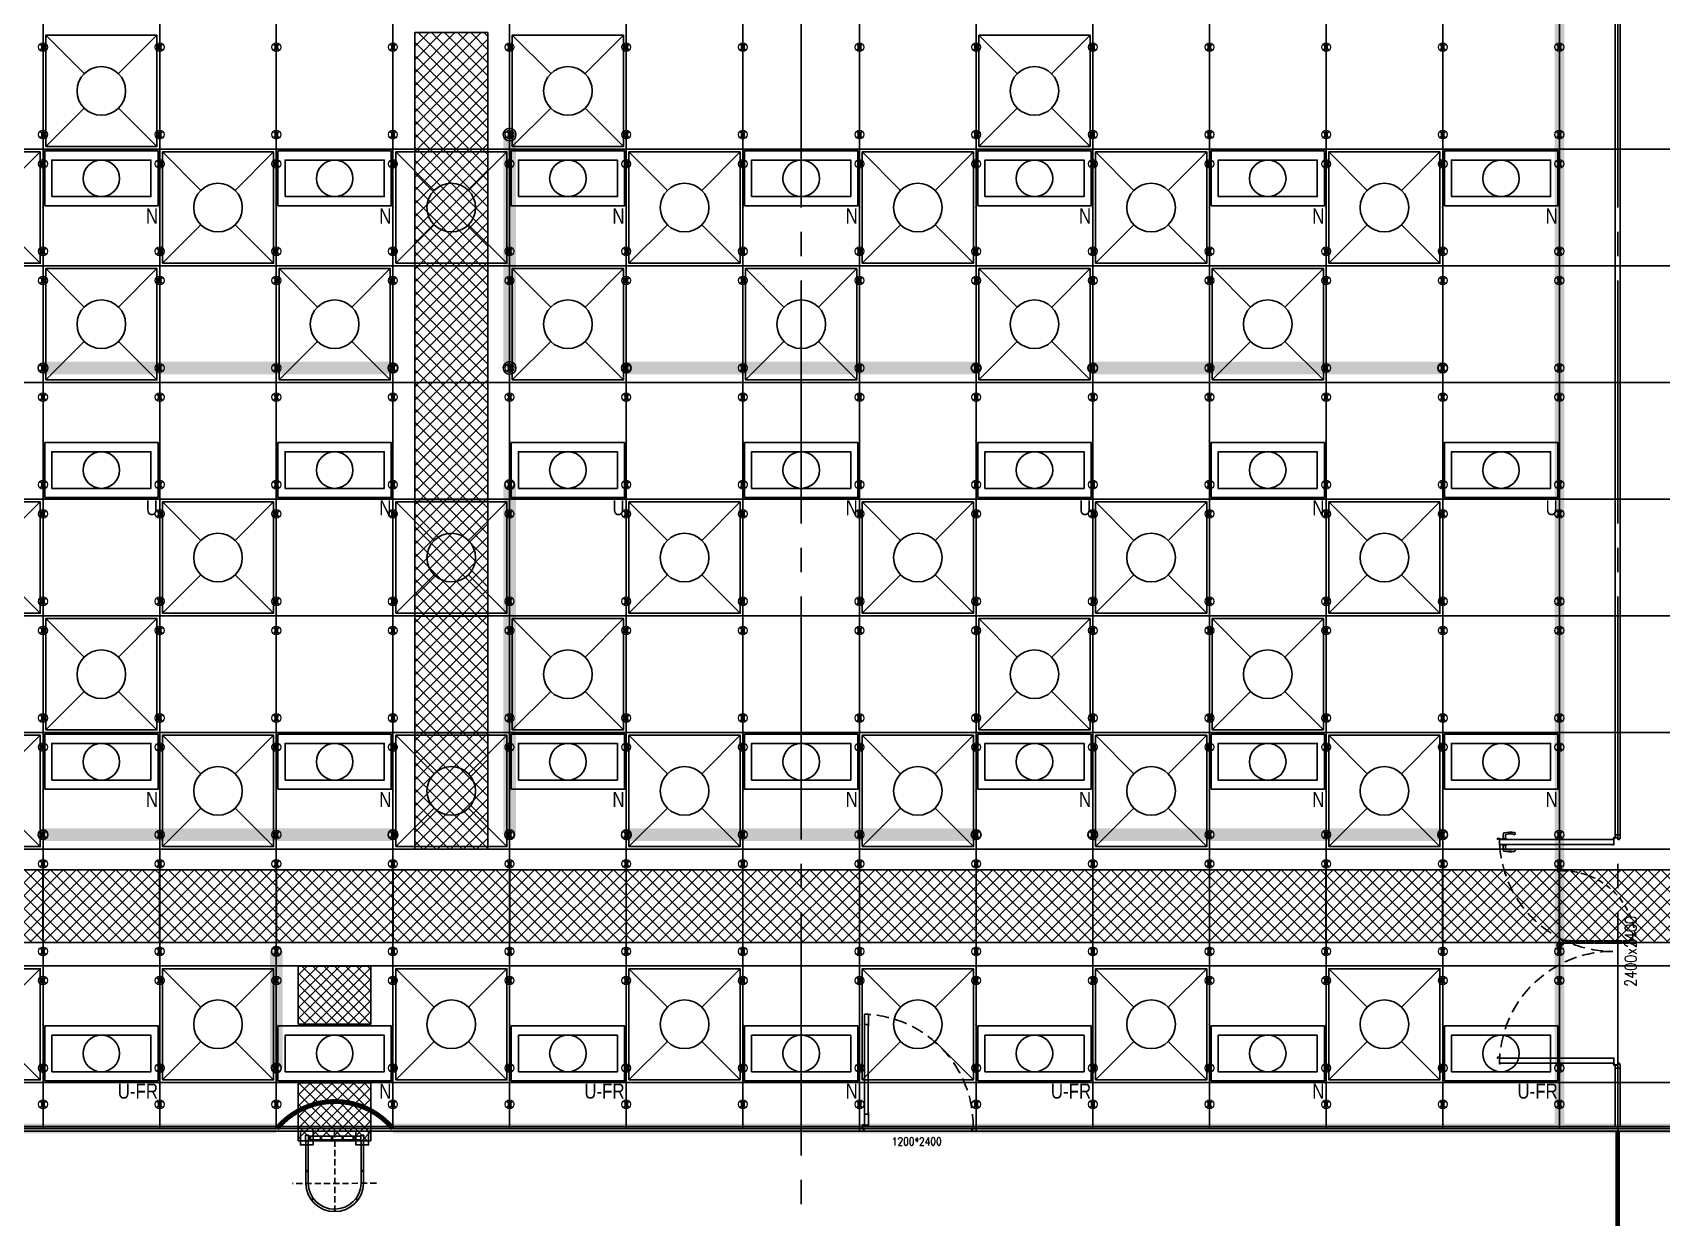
# Model space of a CAD drawing. Extents: x -17313 to 41501, y -1010 to 11880.
# Drawn here: x 2689 to 4365, y 221 to 1440 of the extents above; entities that cross this region are included whole.
import ezdxf
from ezdxf.enums import TextEntityAlignment as Align

# ---------------------------------------------------------------- set-up
doc = ezdxf.new("R2010")
doc.units = 0
doc.header["$LTSCALE"] = 100
for name, pattern in [('188K-SM-03-F10-ARCH-PA-Y2257103$0$18P6-SM-03-C40-ARCH-PA-Y2211058$0$DASHED', [19.05, 12.7, -6.35]), ('188K-SM-03-F10-ARCH-PA-Y2257103$0$AP5A-SM-03-F20-ARCH-PA-Y2230801+Y2230803$0$ALL-PA-TXT-Y2221201$0$DASHED', [19.05, 12.7, -6.35]), ('188K-SM-03-F10-ARCH-PA-Y2257103$0$DASHED', [19.05, 12.7, -6.35]), ('188K-SM-07-F15-ARCH-CATW-Y2257103$0$DASHED', [19.05, 12.7, -6.35]), ('X-S-FAB-L10$0$COL-CEN-LIN', [3.25, 2.5, -0.25, 0.25, -0.25])]:
    doc.linetypes.add(name, pattern=pattern)
for name, color, linetype in [('0-xref', 8, 'Continuous'), ('188K-SM-03-F10-ARCH-CEIL-Y2257103$0$K-CEIL-4.2', 8, 'Continuous'), ('188K-SM-03-F10-ARCH-CEIL-Y2257103$0$K-CEIL-4.2-AREA', 8, 'Continuous'), ('188K-SM-03-F10-ARCH-PA-Y2257103$0$K-Divider-7.5', 53, 'Continuous'), ('188K-SM-03-F10-ARCH-PA-Y2257103$0$K-Door', 53, 'Continuous'), ('188K-SM-03-F10-ARCH-PA-Y2257103$0$K-P-LAD-420', 53, 'Continuous'), ('188K-SM-03-F10-ARCH-PA-Y2257103$0$K-P1S-4.2-單抗', 53, 'Continuous'), ('188K-SM-03-F10-ARCH-PA-Y2257103$0$K-P2D-4.2-雙抗', 53, 'Continuous'), ('188K-SM-06-F10-ELEC-LIGHT-Y2257103$0$E-LIGHT(W)-N', 253, 'Continuous'), ('188K-SM-06-F10-ELEC-LIGHT-Y2257103$0$E-LIGHT(W)-U FR', 253, 'Continuous'), ('188K-SM-06-F10-ELEC-LIGHT-Y2257103$0$E-LIGHT(W)-U XLPE', 253, 'Continuous'), ('188K-SM-06-F10-HVAC-FFU-Y2257103$0$AC-FFU-ULPA', 254, 'Continuous'), ('188K-SM-07-F15-ARCH-CATW-Y2257103$0$K-Divider 上-2.7', 80, 'Continuous'), ('188K-SM-07-F15-ARCH-CATW-Y2257103$0$K-DOOR-天板上方', 150, '188K-SM-07-F15-ARCH-CATW-Y2257103$0$DASHED'), ('188K-SM-07-F15-ARCH-CATW-Y2257103$0$K-安全母索', 6, 'Continuous'), ('188K-SM-07-F15-ARCH-CATW-Y2257103$0$K-扶手', 160, 'Continuous'), ('188K-SM-07-F15-ARCH-CATW-Y2257103$0$K-貓道板-主走道', 171, 'Continuous'), ('188K-SM-07-F15-ARCH-CATW-Y2257103$0$K-貓道板-主走道VS燈具', 171, 'Continuous'), ('188K-SM-07-F15-ARCH-CATW-Y2257103$0$K-鍊條', 3, 'Continuous'), ('X-S-FAB-L10$0$0-DIM-TXT', 8, 'Continuous'), ('X-S-FAB-L10$0$BLOCK', 8, 'Continuous'), ('X-S-FAB-L10$0$CCL', 8, 'X-S-FAB-L10$0$COL-CEN-LIN')]:
    doc.layers.add(name, color=color, linetype=linetype)
doc.layers.add('188K-SM-03-F10-ARCH-CEIL-Y2257103$0$K-吊點-標準', color=8, linetype='Continuous', lineweight=9)
doc.layers.add('188K-SM-06-F10-ELEC-LIGHT-Y2257103$0$Defpoints-CAS', color=253, linetype='Continuous', plot=False)
doc.styles.add('188K-SM-03-F10-ARCH-PA-Y2257103$0$14P7-XFDP10$0$AA-TXT', font='simplex.shx', dxfattribs={"width": 0.8, "bigfont": 'chineset.shx'})
doc.styles.add('188K-SM-03-F10-ARCH-PA-Y2257103$0$AP5A-SM-03-F20-ARCH-PA-Y2230801+Y2230803$0$ALL-PA-TXT-Y2221201$0$Standard', font='txt.shx', dxfattribs={"bigfont": 'chineset.shx'})
doc.styles.add('188K-SM-06-F10-ELEC-LIGHT-Y2257103$0$Standard', font='arial.ttf')
doc.styles.add('X-S-FAB-L10$0$CHINA', font='simplex.shx', dxfattribs={"width": 0.75, "bigfont": 'chineset.shx'})
doc.styles.add('X-S-FAB-L10$0$Standard', font='', dxfattribs={"width": 0.8})
doc.styles.add('X-S-FAB-L10$0$TG_NOTE_TEXT', font='simplex.shx', dxfattribs={"width": 0.75, "bigfont": 'chineset.shx'})
doc.styles.get('X-S-FAB-L10$0$Standard').set_extended_font_data('Microsoft JhengHei')
doc.linetypes.add('188K-SM-07-F15-ARCH-CATW-Y2257103$0$FENCELINE1', pattern='A,6.35,-2.54,[133,ltypeshp.shx,S=2.54,R=0,X=-2.54,Y=0],-2.54,25.4', length=36.83)

# ---------------------------------------------------------------- blocks, each defined once
blk = doc.blocks.new('X-S-FAB-L10$0$FAB2-L05')
at = {"layer": 'X-S-FAB-L10$0$CCL'}
for p, q in [((-22680, 11005), (-22680, 0)), ((-21840, 11005), (-21840, 0))]:
    blk.add_line(p, q, dxfattribs=at)
blk = doc.blocks.new('X-S-FAB-L10')
at = {"layer": 'X-S-FAB-L10$0$BLOCK'}
blk.add_blockref('X-S-FAB-L10$0$FAB2-L05', (26160, -720), dxfattribs=at)
at = {"style": 'X-S-FAB-L10$0$TG_NOTE_TEXT', "width": 0.5, "flags": 1}
for p in [(7463.3, 9020), (18268.3, 8649), (11197.8, 4800.2), (16485.8, 4800.2), (25420.3, 2635), (13360, 320, 0), (7463.3, -33.3)]:
    blk.add_attdef('WH', text='', height=20, dxfattribs=at).set_placement(p, align=Align.BOTTOM_LEFT)
at = {"width": 0.5}
for style, p in [('X-S-FAB-L10$0$TG_NOTE_TEXT', (7585, 9020)), ('X-S-FAB-L10$0$TG_NOTE_TEXT', (18390, 8649)), ('X-S-FAB-L10$0$TG_NOTE_TEXT', (11117.5, 4813.5)), ('X-S-FAB-L10$0$TG_NOTE_TEXT', (16607.5, 4813.5)), ('X-S-FAB-L10$0$TG_NOTE_TEXT', (25350, 2635)), ('X-S-FAB-L10$0$Standard', (13129.4, 325, 0)), ('X-S-FAB-L10$0$TG_NOTE_TEXT', (7585, -20))]:
    blk.add_attdef('DESC', text='', height=10, dxfattribs=dict(at, style=style)).set_placement(p, align=Align.BOTTOM_LEFT)
for tag, style, p in [('TYPE', 'X-S-FAB-L10$0$TG_NOTE_TEXT', (7619.3, 9020)), ('NO', 'X-S-FAB-L10$0$TG_NOTE_TEXT', (7650.1, 9020)), ('TYPE', 'X-S-FAB-L10$0$TG_NOTE_TEXT', (18424.2, 8649)), ('NO', 'X-S-FAB-L10$0$TG_NOTE_TEXT', (18455, 8649)), ('NO', 'X-S-FAB-L10$0$TG_NOTE_TEXT', (11088.6, 4813.5)), ('TYPE', 'X-S-FAB-L10$0$TG_NOTE_TEXT', (11151.8, 4813.5)), ('TYPE', 'X-S-FAB-L10$0$TG_NOTE_TEXT', (16641.8, 4813.5)), ('NO', 'X-S-FAB-L10$0$TG_NOTE_TEXT', (16672.6, 4813.5)), ('NO', 'X-S-FAB-L10$0$TG_NOTE_TEXT', (25313, 2635)), ('TYPE', 'X-S-FAB-L10$0$TG_NOTE_TEXT', (25350, 2635)), ('NO', 'X-S-FAB-L10$0$Standard', (13100, 320, 0)), ('TYPE', 'X-S-FAB-L10$0$Standard', (13129.4, 320, 0)), ('TYPE', 'X-S-FAB-L10$0$TG_NOTE_TEXT', (7619.3, -20)), ('NO', 'X-S-FAB-L10$0$TG_NOTE_TEXT', (7650.1, -20))]:
    blk.add_attdef(tag, text='', height=10, dxfattribs=dict(at, style=style)).set_placement(p, align=Align.BOTTOM_RIGHT)
at = {"style": 'X-S-FAB-L10$0$TG_NOTE_TEXT', "width": 0.5, "flags": 1}
for rotation, p in [(180, (43, 7480)), (180, (943, 7480)), (90, (24310, 3717.8)), (270, (17080, 1711.7))]:
    blk.add_attdef('WH', text='', height=20, rotation=rotation, dxfattribs=at).set_placement(p, align=Align.BOTTOM_LEFT)
at = {"width": 0.5}
for rotation, style, p in [(180, 'X-S-FAB-L10$0$Standard', (317.6, 7480)), (180, 'X-S-FAB-L10$0$Standard', (1217.6, 7480)), (90, 'X-S-FAB-L10$0$TG_NOTE_TEXT', (24310, 3647.5)), (270, 'X-S-FAB-L10$0$TG_NOTE_TEXT', (17080, 1605))]:
    blk.add_attdef('DESC', text='', height=10, rotation=rotation, dxfattribs=dict(at, style=style)).set_placement(p, align=Align.BOTTOM_LEFT)
for tag, rotation, style, p in [('TYPE', 180, 'X-S-FAB-L10$0$Standard', (317.6, 7480)), ('NO', 180, 'X-S-FAB-L10$0$Standard', (347, 7480)), ('TYPE', 180, 'X-S-FAB-L10$0$Standard', (1217.6, 7480)), ('NO', 180, 'X-S-FAB-L10$0$Standard', (1247, 7480)), ('TYPE', 90, 'X-S-FAB-L10$0$TG_NOTE_TEXT', (24310, 3647.5)), ('NO', 90, 'X-S-FAB-L10$0$TG_NOTE_TEXT', (24310, 3610.5)), ('TYPE', 270, 'X-S-FAB-L10$0$TG_NOTE_TEXT', (17080, 1605)), ('NO', 270, 'X-S-FAB-L10$0$TG_NOTE_TEXT', (17080, 1573))]:
    blk.add_attdef(tag, text='', height=10, rotation=rotation, dxfattribs=dict(at, style=style)).set_placement(p, align=Align.BOTTOM_RIGHT)
at = {"layer": 'X-S-FAB-L10$0$0-DIM-TXT', "style": 'X-S-FAB-L10$0$CHINA', "width": 0.75}
for p in [(667.4, 7855.1, -2689.4), (22627.4, 6728.8), (25644.7, 6728.8), (24778.8, 5569.1), (1118.3, 4980), (417.8, 4594.6), (23874.8, 4355), (22927.4, 4330.1), (23749.9, 3901.4), (417.8, 3765.2), (1118.3, 3730), (417.8, 3115.8), (536.9, 2227.8), (16909, 1782.7), (888.4, 880.5), (16977.4, 750), (18878.8, 750), (25641.2, 553.2), (21364, 526.9)]:
    blk.add_attdef('HIG', text='', height=80, dxfattribs=at).set_placement(p, align=Align.MIDDLE_LEFT)
blk = doc.blocks.new('188K-SM-03-F10-ARCH-CEIL-Y2257103$0$A$C2CA95053')
h = blk.add_hatch(color=256)
edge = h.paths.add_edge_path()
edge.add_arc((0, 0), 0.5, 0, 360)
for p, q in [((3.2, 3.2), (-3.2, -3.2)), ((3.2, -3.2), (-3.2, 3.2))]:
    blk.add_line(p, q)
blk.add_lwpolyline([(-1.6, 2.5), (-1.6, -2.5), (1.6, -2.5), (1.6, 2.5)], close=True)
for radius in [4.5, 0.5]:
    blk.add_circle((0, 0), radius)
blk = doc.blocks.new('188K-SM-03-F10-ARCH-CEIL-Y2257103$0$天花板吊點-附調整片 - 3_8_螺桿吊架 100 mm 高調整片-V1-1FL')
blk.add_blockref('188K-SM-03-F10-ARCH-CEIL-Y2257103$0$A$C2CA95053', (0, 0))
blk = doc.blocks.new('188K-SM-03-F10-ARCH-CEIL-Y2257103')
at = {"layer": '188K-SM-03-F10-ARCH-CEIL-Y2257103$0$K-CEIL-4.2'}
for p, q in [((2700, 312.7), (2700, 8632.2)), ((2820, 312.7), (2820, 8632.2)), ((2940, 312.7), (2940, 8632.2)), ((3060, 312.7), (3060, 8632.2)), ((3180, 312.7), (3180, 8632.2)), ((3300, 312.7), (3300, 8632.2)), ((3420, 312.7), (3420, 8632.2)), ((3540, 312.7), (3540, 8632.2)), ((3660, 312.7), (3660, 8632.2)), ((3780, 312.7), (3780, 8632.2)), ((3900, 312.7), (3900, 8632.2)), ((4020, 312.7), (4020, 8632.2)), ((4140, 312.7), (4140, 8632.2)), ((4260, 312.7), (4260, 8632.2)), ((16747.2, 1320), (1847.7, 1320)), ((16747.2, 1200), (1847.7, 1200)), ((16747.2, 1080), (1847.7, 1080)), ((16747.2, 960), (1847.7, 960)), ((16747.2, 840), (1847.7, 840)), ((16747.2, 720), (1847.7, 720)), ((16747.2, 600), (1847.7, 600)), ((16747.2, 480), (1847.7, 480)), ((16747.2, 360), (1847.7, 360))]:
    blk.add_line(p, q, dxfattribs=at)
at = {"layer": '188K-SM-03-F10-ARCH-CEIL-Y2257103$0$K-CEIL-4.2-AREA', "elevation": 0}
blk.add_lwpolyline([(24297.2, 2067.7), (16747.2, 2067.7), (16747.2, 312.7), (14882.2, 312.7), (14882.2, 42.7), (14157.7, 42.7), (14157.7, 312.7), (1847.7, 312.7), (1847.7, 8305.8), (1767.7, 8305.8), (1767.7, 8632.2), (17592.2, 8632.2), (17592.2, 8626.2), (18934.7, 8626.2), (18934.7, 8592.2), (19317.2, 8592.2), (19317.2, 7537.7), (19282.2, 7537.7), (19282.2, 7462.2), (19317.2, 7462.2), (19317.2, 7317.2), (21180, 7317.2)], dxfattribs=at)
at = {"layer": '188K-SM-03-F10-ARCH-CEIL-Y2257103$0$K-吊點-標準', "color": 170, "lineweight": 18, "rotation": 179.9999999999997}
for p in [(2700, 1425), (2820, 1425), (2940, 1425), (3060, 1425), (3180, 1425), (3300, 1425), (3420, 1425), (3540, 1425), (3660, 1425), (3780, 1425), (3900, 1425), (4020, 1425), (4140, 1425), (4260, 1425), (2700, 1335), (2820, 1335), (2940, 1335), (3060, 1335), (3180, 1335), (3300, 1335), (3420, 1335), (3540, 1335), (3660, 1335), (3780, 1335), (3900, 1335), (4020, 1335), (4140, 1335), (4260, 1335), (2700, 1305), (2820, 1305), (2940, 1305), (3060, 1305), (3180, 1305), (3300, 1305), (3420, 1305), (3540, 1305), (3660, 1305), (3780, 1305), (3900, 1305), (4020, 1305), (4140, 1305), (4260, 1305), (2700, 1215), (2820, 1215), (2940, 1215), (3060, 1215), (3180, 1215), (3300, 1215), (3420, 1215), (3540, 1215), (3660, 1215), (3780, 1215), (3900, 1215), (4020, 1215), (4140, 1215), (4260, 1215), (2700, 1185), (2820, 1185), (2940, 1185), (3060, 1185), (3180, 1185), (3300, 1185), (3420, 1185), (3540, 1185), (3660, 1185), (3780, 1185), (3900, 1185), (4020, 1185), (4140, 1185), (4260, 1185), (2700, 1095), (2820, 1095), (2940, 1095), (3060, 1095), (3180, 1095), (3300, 1095), (3420, 1095), (3540, 1095), (3660, 1095), (3780, 1095), (3900, 1095), (4020, 1095), (4140, 1095), (4260, 1095), (2700, 1065), (2820, 1065), (2940, 1065), (3060, 1065), (3180, 1065), (3300, 1065), (3420, 1065), (3540, 1065), (3660, 1065), (3780, 1065), (3900, 1065), (4020, 1065), (4140, 1065), (4260, 1065), (2700, 975), (2820, 975), (2940, 975), (3060, 975), (3180, 975), (3300, 975), (3420, 975), (3540, 975), (3660, 975), (3780, 975), (3900, 975), (4020, 975), (4140, 975), (4260, 975), (2700, 945), (2820, 945), (2940, 945), (3060, 945), (3180, 945), (3300, 945), (3420, 945), (3540, 945), (3660, 945), (3780, 945), (3900, 945), (4020, 945), (4140, 945), (4260, 945), (2700, 855), (2820, 855), (2940, 855), (3060, 855), (3180, 855), (3300, 855), (3420, 855), (3540, 855), (3660, 855), (3780, 855), (3900, 855), (4020, 855), (4140, 855), (4260, 855), (2700, 825), (2820, 825), (2940, 825), (3060, 825), (3180, 825), (3300, 825), (3420, 825), (3540, 825), (3660, 825), (3780, 825), (3900, 825), (4020, 825), (4140, 825), (4260, 825), (2700, 735), (2820, 735), (2940, 735), (3060, 735), (3180, 735), (3300, 735), (3420, 735), (3540, 735), (3660, 735), (3780, 735), (3900, 735), (4020, 735), (4140, 735), (4260, 735), (2700, 705), (2820, 705), (2940, 705), (3060, 705), (3180, 705), (3300, 705), (3420, 705), (3540, 705), (3660, 705), (3780, 705), (3900, 705), (4020, 705), (4140, 705), (4260, 705), (2700, 615), (2820, 615), (2940, 615), (3060, 615), (3180, 615), (3300, 615), (3420, 615), (3540, 615), (3660, 615), (3780, 615), (3900, 615), (4020, 615), (4140, 615), (4260, 615), (2700, 585), (2820, 585), (2940, 585), (3060, 585), (3180, 585), (3300, 585), (3420, 585), (3540, 585), (3660, 585), (3780, 585), (3900, 585), (4020, 585), (4140, 585), (4260, 585), (2700, 495), (2820, 495), (2940, 495), (3060, 495), (3180, 495), (3300, 495), (3420, 495), (3540, 495), (3660, 495), (3780, 495), (3900, 495), (4020, 495), (4140, 495), (4260, 495), (2700, 465), (2820, 465), (2940, 465), (3060, 465), (3180, 465), (3300, 465), (3420, 465), (3540, 465), (3660, 465), (3780, 465), (3900, 465), (4020, 465), (4140, 465), (4260, 465), (2700, 375), (2820, 375), (2940, 375), (3060, 375), (3180, 375), (3300, 375), (3420, 375), (3540, 375), (3660, 375), (3780, 375), (3900, 375), (4020, 375), (4140, 375), (4260, 375), (2700, 337.7, 0), (2820, 337.7, 0), (2940, 337.7, 0), (3060, 337.7, 0), (3180, 337.7, 0), (3300, 337.7, 0), (3420, 337.7, 0), (3540, 337.7, 0), (3660, 337.7, 0), (3780, 337.7, 0), (3900, 337.7, 0), (4020, 337.7, 0), (4140, 337.7, 0), (4260, 337.7, 0)]:
    blk.add_blockref('188K-SM-03-F10-ARCH-CEIL-Y2257103$0$天花板吊點-附調整片 - 3_8_螺桿吊架 100 mm 高調整片-V1-1FL', p, dxfattribs=at)
blk = doc.blocks.new('188K-SM-06-F10-HVAC-FFU-Y2257103$0$H-FU-U-12x12')
for p, q in [((423, 777), (28, 1172)), ((777, 777), (1172, 1172)), ((28, 28), (423, 423)), ((1172, 28), (777, 423))]:
    blk.add_line(p, q)
blk.add_lwpolyline([(1172, 28), (1172, 1172), (28, 1172), (28, 28)], close=True)
blk.add_circle((600, 600), 250)
blk = doc.blocks.new('188K-SM-06-F10-HVAC-FFU-Y2257103')
at = {"layer": '188K-SM-06-F10-HVAC-FFU-Y2257103$0$AC-FFU-ULPA', "xscale": -0.09999999999999432, "yscale": 0.09999999999999432, "zscale": 0.09999999999999432}
for p in [(2820, 1320), (3300, 1320), (3780, 1320), (2700, 1200), (2940, 1200), (3180, 1200), (3420, 1200), (3660, 1200), (3900, 1200), (4140, 1200), (2820, 1080), (3060, 1080), (3300, 1080), (3540, 1080), (3780, 1080), (4020, 1080), (2700, 840), (2940, 840), (3180, 840), (3420, 840), (3660, 840), (3900, 840), (4140, 840), (2820, 720), (3300, 720), (3780, 720), (4020, 720), (2700, 600), (2940, 600), (3180, 600), (3420, 600), (3660, 600), (3900, 600), (4140, 600), (2700, 360), (2940, 360), (3180, 360), (3420, 360), (3660, 360), (3900, 360), (4140, 360)]:
    blk.add_blockref('188K-SM-06-F10-HVAC-FFU-Y2257103$0$H-FU-U-12x12', p, dxfattribs=at)
blk = doc.blocks.new('*U267')
for points in [[(-58.3, -28.3), (-58.3, 28.3), (58.3, 28.3), (58.3, -28.3)], [(-51, -18.8), (-51, 18.8), (51, 18.8), (51, -18.8)]]:
    blk.add_lwpolyline(points, close=True)
blk.add_circle((0, 0), 18.8)
at = {"layer": '188K-SM-06-F10-ELEC-LIGHT-Y2257103$0$Defpoints-CAS'}
for p in [(-60, 30), (60, 30), (-60, -30), (60, -30)]:
    blk.add_point(p, dxfattribs=at)
at = {"style": '188K-SM-06-F10-ELEC-LIGHT-Y2257103$0$Standard', "width": 0.8}
blk.add_text('N', height=15.5, dxfattribs=at).set_placement((58.3, -38.7), align=Align.MIDDLE_RIGHT)
blk = doc.blocks.new('*U266')
for points in [[(-58.3, -28.3), (-58.3, 28.3), (58.3, 28.3), (58.3, -28.3)], [(-51, -18.8), (-51, 18.8), (51, 18.8), (51, -18.8)]]:
    blk.add_lwpolyline(points, close=True)
blk.add_circle((0, 0), 18.8)
at = {"layer": '188K-SM-06-F10-ELEC-LIGHT-Y2257103$0$Defpoints-CAS'}
for p in [(-60, 30), (60, 30), (-60, -30), (60, -30)]:
    blk.add_point(p, dxfattribs=at)
at = {"style": '188K-SM-06-F10-ELEC-LIGHT-Y2257103$0$Standard', "width": 0.8}
blk.add_text('U', height=15.5, dxfattribs=at).set_placement((58.3, -38.7), align=Align.MIDDLE_RIGHT)
blk = doc.blocks.new('*U258')
for points in [[(-58.3, -28.3), (-58.3, 28.3), (58.3, 28.3), (58.3, -28.3)], [(-51, -18.8), (-51, 18.8), (51, 18.8), (51, -18.8)]]:
    blk.add_lwpolyline(points, close=True)
blk.add_circle((0, 0), 18.8)
at = {"layer": '188K-SM-06-F10-ELEC-LIGHT-Y2257103$0$Defpoints-CAS'}
for p in [(-60, 30), (60, 30), (-60, -30), (60, -30)]:
    blk.add_point(p, dxfattribs=at)
at = {"style": '188K-SM-06-F10-ELEC-LIGHT-Y2257103$0$Standard', "width": 0.8}
blk.add_text('U-FR', height=15.53, dxfattribs=at).set_placement((58.3, -38.7), align=Align.MIDDLE_RIGHT)
blk = doc.blocks.new('188K-SM-06-F10-ELEC-LIGHT-Y2257103')
at = {"layer": '188K-SM-06-F10-ELEC-LIGHT-Y2257103$0$E-LIGHT(W)-N'}
for p in [(2760, 1290), (3000, 1290), (3240, 1290), (3480, 1290), (3720, 1290), (3960, 1290), (4200, 1290), (3000, 990), (3480, 990), (3960, 990), (2760, 690), (3000, 690), (3240, 690), (3480, 690), (3720, 690), (3960, 690), (4200, 690), (3000, 390), (3480, 390), (3960, 390)]:
    blk.add_blockref('*U267', p, dxfattribs=at)
at = {"layer": '188K-SM-06-F10-ELEC-LIGHT-Y2257103$0$E-LIGHT(W)-U FR'}
for p in [(2760, 390), (3240, 390), (3720, 390), (4200, 390)]:
    blk.add_blockref('*U258', p, dxfattribs=at)
at = {"layer": '188K-SM-06-F10-ELEC-LIGHT-Y2257103$0$E-LIGHT(W)-U XLPE'}
for p in [(2760, 990), (3240, 990), (3720, 990), (4200, 990)]:
    blk.add_blockref('*U266', p, dxfattribs=at)
blk = doc.blocks.new('188K-SM-03-F10-ARCH-PA-Y2257103$0$雙開門-2400×2400')
for p, q in [((225.2, 117.7), (223.8, 117.6)), ((229.2, 117.7), (225.2, 117.7)), ((229.2, 119), (229.2, 114.1)), ((230, 119), (229.2, 119)), ((230, 114.1), (230, 119)), ((225.2, 115.5), (229.2, 115.5)), ((229.2, 114.1), (230, 114.1)), ((0, 2.5), (0, -2.5)), ((0, -1.9), (0, 1.9)), ((0.6, 2.5), (3, 2.5)), ((3, 2.5), (3, 0.2)), ((3, 0.2), (3, 0.2)), ((239.4, 2.5), (237, 2.5)), ((237, 2.5), (237, -0.2)), ((237, -0.2), (237, 0)), ((240, 2.5), (240, -2.5)), ((240, -1.9), (240, 1.9)), ((3, -2.5), (0.6, -2.5)), ((4.7, -1.9), (3, -2.5)), ((3.7, -0.6), (3.9, -0.6)), ((3.9, -0.6), (4, -0.6)), ((4.1, -0.7), (4, -0.7)), ((4, -0.7), (4, -1.5)), ((4, -1.5), (4.6, -1.5)), ((4.5, -0.2), (4.1, -0.2)), ((4.1, -0.7), (4.1, -0.7)), ((4.6, -0.7), (4.5, -0.7)), ((4.5, -0.7), (4.5, -0.7)), ((4.6, -0.6), (4.7, -0.6)), ((4.6, -1.5), (4.6, -0.7)), ((4.7, -0.6), (4.8, -0.6)), ((5, -0.8), (5, -1.5)), ((235, -0.8), (235, -1.5)), ((235.3, -0.6), (235.2, -0.6)), ((235.4, -0.6), (235.3, -0.6)), ((235.3, -1.9), (237, -2.5)), ((235.4, -1.5), (235.4, -0.7)), ((235.4, -0.7), (235.5, -0.7)), ((236, -1.5), (235.4, -1.5)), ((235.5, -0.2), (235.9, -0.2)), ((235.5, -0.7), (235.5, -0.7)), ((235.9, -0.7), (235.9, -0.7)), ((235.9, -0.7), (236, -0.7)), ((236.1, -0.6), (236, -0.6)), ((236, -0.7), (236, -1.5)), ((236.3, -0.6), (236.1, -0.6)), ((237, -2.5), (239.4, -2.5))]:
    blk.add_line(p, q)
for points in [[(10.9, 121.6), (10.9, 123.4), (10.9, 121.6), (4.3, 121.6), (4.3, 121.5), (4.7, 121.5), (4.7, 120.4, 0.414214), (4.8, 120.3), (5, 120.3), (5, 120.4), (4.9, 120.4), (4.9, 121.4), (5, 121.4), (5, 4.1), (4.9, 4.1), (4.9, 5.1), (5, 5.1), (5, 5.2), (4.8, 5.2, 0.414214), (4.7, 5.1), (4.7, 4, 0.414214), (4.8, 3.8), (10.2, 3.8, 0.414214), (10.3, 4), (10.3, 5.1, 0.414214), (10.2, 5.2), (10, 5.2), (10, 5.1), (10.1, 5.1), (10.1, 4.1), (10, 4.1), (10, 121.4), (10.1, 121.4), (10.1, 120.4), (10, 120.4), (10, 120.3), (10.2, 120.3, 0.414214), (10.3, 120.4), (10.3, 121.4), (11.1, 121.4, 0.414214), (11.1, 121.4), (11.1, 123.6, 0.414214), (11.1, 123.7), (10.3, 123.7), (10.3, 123.4), (10.9, 123.4)], [(235.9, 121.6), (235.9, 123.4), (235.9, 121.6), (229.3, 121.6), (229.3, 121.5), (229.7, 121.5), (229.7, 120.4, 0.414214), (229.8, 120.3), (230, 120.3), (230, 120.4), (229.9, 120.4), (229.9, 121.4), (230, 121.4), (230, 4.1), (229.9, 4.1), (229.9, 5.1), (230, 5.1), (230, 5.2), (229.8, 5.2, 0.414214), (229.7, 5.1), (229.7, 4, 0.414214), (229.8, 3.8), (235.2, 3.8, 0.414214), (235.3, 4), (235.3, 5.1, 0.414214), (235.2, 5.2), (235, 5.2), (235, 5.1), (235.1, 5.1), (235.1, 4.1), (235, 4.1), (235, 121.4), (235.1, 121.4), (235.1, 120.4), (235, 120.4), (235, 120.3), (235.2, 120.3, 0.414214), (235.3, 120.4), (235.3, 121.4), (236.1, 121.4, 0.414214), (236.1, 121.4), (236.1, 123.6, 0.414214), (236.1, 123.7), (235.3, 123.7), (235.3, 123.4), (235.9, 123.4)], [(235.8, 117.7), (239.8, 117.7), (241.2, 117.6, -0.327495), (242, 116.9, -0.089847), (242.2, 106.2, -1.144881), (240.3, 106.6, 0.137079), (240.3, 114.9, 0.349357), (239.8, 115.5), (235.8, 115.5)]]:
    blk.add_lwpolyline(points, format="xyb")
blk.add_lwpolyline([(235, 114.1), (235, 119), (235.8, 119), (235.8, 114.1)], close=True)
at = {"ltscale": 500}
for points in [[(3.3, 0.3), (3.3, 3.1), (3, 3.1), (3, 0.3)], [(8.5, 3.8), (4, 3.8), (4, 4.1), (8.5, 4.1)], [(231.5, 3.8), (236, 3.8), (236, 4.1), (231.5, 4.1)], [(236.7, -0.1), (236.7, 3.1), (237, 3.1), (237, -0.1)]]:
    blk.add_lwpolyline(points, close=True, dxfattribs=at)
at = {"linetype": '188K-SM-03-F10-ARCH-PA-Y2257103$0$DASHED', "ltscale": 0.01}
for centre, start, end in [((3.5, 5.1), 0, 85.9993), ((236.5, 5.1), 94.0007, 180)]:
    blk.add_arc(centre, 116.5, start, end, dxfattribs=at)
for centre, radius, start, end in [((0.6, 1.9), 0.598, 90, 180), ((3.9, 0.2), 0.855, 178.2453, 256.7344), ((236.3, 0), 0.659, 270, 360), ((239.4, 1.9), 0.598, 0, 90), ((0.6, -1.9), 0.598, 180, 270), ((4.3, -0.6), 0.427, 111.7868, 180), ((4, -0.7), 0.11, 360, 90), ((4.3, -0.6), 0.427, 0, 68.2132), ((4.6, -0.7), 0.11, 90, 180), ((4.5, -1.5), 0.5, 288.9704, 0), ((4.8, -0.8), 0.2, 0, 90), ((235.2, -0.8), 0.2, 90, 180), ((235.5, -1.5), 0.5, 180, 251.0296), ((235.7, -0.6), 0.427, 111.7868, 180), ((235.4, -0.7), 0.11, 360, 90), ((235.7, -0.6), 0.427, 0, 68.2132), ((236, -0.7), 0.11, 90, 180), ((239.4, -1.9), 0.598, 270, 360)]:
    blk.add_arc(centre, radius, start, end)
for centre, major_axis, start_param, end_param in [((223.9, 116.7), (0.624, 0.624), 0.866962, 2.13291), ((252.5, 110.9), (-21.3, 21.3), 0.585307, 0.943734), ((223.8, 106.3), (-0.707, 0.707), 0.872811, 4.284184), ((239.6, 110.8), (-10.9, 10.9), 0.51383, 1.058752), ((225.3, 114.9), (-0.417, 0.417), -0.669314, 0.675093)]:
    blk.add_ellipse(centre, major_axis=major_axis, ratio=1, start_param=start_param, end_param=end_param)
at = {"ltscale": 500, "extrusion": (0, 0, -1)}
blk.add_ellipse((3.5, 3.6), major_axis=(0.495, 0.495), ratio=1, start_param=3.926991, end_param=10.210176, dxfattribs=at)
at = {"ltscale": 500}
blk.add_ellipse((236.5, 3.6), major_axis=(-0.495, 0.495), ratio=1, start_param=3.926991, end_param=10.210176, dxfattribs=at)
at = {"color": 8, "style": '188K-SM-03-F10-ARCH-PA-Y2257103$0$14P7-XFDP10$0$AA-TXT', "width": 0.8}
blk.add_text('2400x2400', height=12, dxfattribs=at).set_placement((120, -13.5), align=Align.MIDDLE_CENTER)
blk = doc.blocks.new('188K-SM-03-F10-ARCH-PA-Y2257103$0$LAD-1')
at = {"linetype": '188K-SM-03-F10-ARCH-PA-Y2257103$0$18P6-SM-03-C40-ARCH-PA-Y2211058$0$DASHED', "ltscale": 0.005}
for points in [[(-77.4, -42.9), (-77.4, 43.5)], [(-106.5, 0), (-23.9, 0)]]:
    blk.add_lwpolyline(points, dxfattribs=at)
for points in [[(-23.8, 22.2), (-23.8, 35.2), (-37.8, 35.2), (-37.8, 22.2)], [(-27.8, 27), (-27.8, 30), (-33.8, 30), (-33.8, 27)], [(-28.9, 27), (-28.9, -27), (-32.7, -27), (-32.7, 27)], [(-23.9, -21.8), (-23.9, -34.8), (-37.9, -34.8), (-37.9, -21.8)], [(-27.8, -27), (-27.8, -30), (-33.8, -30), (-33.8, -27)]]:
    blk.add_lwpolyline(points, close=True)
for points in [[(-33.8, -29.7), (-77.4, -29.7, -0.976777), (-77.4, 29.8), (-33.8, 29.8)], [(-33.8, -27.2), (-77.4, -27.2, -0.974646), (-77.4, 27.3), (-33.8, 27.3)]]:
    blk.add_lwpolyline(points, format="xyb")
for centre in [(-93.7, 23.2), (-64.6, 28.5), (-105.2, 0), (-93.7, -22.5), (-64.6, -28.5)]:
    blk.add_circle(centre, 0.5)
blk = doc.blocks.new('188K-SM-03-F10-ARCH-PA-Y2257103$0$單開庫板門-1200x2400)圓型拉環鎖+輔助鎖)')
at = {"ltscale": 0.1}
for p, q in [((26008.6, -11403.6), (26004.5, -11403.6)), ((26004.5, -11403.6), (26004.5, -11414.1)), ((26008.6, -11414.1), (26008.6, -11403.6)), ((26004.5, -11414.1), (26004.5, -11415.3)), ((26004.5, -11414.1), (26008.6, -11414.1)), ((26004.5, -11415.4), (26004.6, -11415.5)), ((26008.6, -11414), (26004.6, -11414)), ((26004.6, -11414.3), (26004.6, -11414.2)), ((26004.6, -11415.3), (26004.6, -11414.5)), ((26004.7, -11414.1), (26006.5, -11414.1)), ((26005.1, -11414.4), (26004.7, -11414.4)), ((26004.7, -11414.5), (26005.1, -11414.5)), ((26004.7, -11414.5), (26004.7, -11506)), ((26004.7, -11506), (26004.7, -11414.5)), ((26004.7, -11414.5), (26004.7, -11414.5)), ((26004.7, -11415.4), (26004.7, -11415.3)), ((26005.2, -11414.4), (26005.2, -11414.4)), ((26006.5, -11414.1), (26006.6, -11414.1)), ((26006.6, -11414.1), (26006.6, -11414.1)), ((26006.6, -11414.1), (26008.4, -11414.1)), ((26008.4, -11414.4), (26008, -11414.4)), ((26008, -11414.4), (26008, -11414.4)), ((26008, -11414.5), (26008.4, -11414.5)), ((26008.4, -11506), (26008.4, -11414.5)), ((26008.4, -11414.5), (26008.4, -11414.5)), ((26008.4, -11414.5), (26008.4, -11506)), ((26008.4, -11415.3), (26008.4, -11415.4)), ((26008.5, -11414.2), (26008.5, -11414.3)), ((26008.5, -11414.5), (26008.5, -11415.3)), ((26008.5, -11415.5), (26008.6, -11415.4)), ((26008.6, -11415.3), (26008.6, -11414.1)), ((26008.6, -11506.4), (26004.5, -11506.4)), ((26004.5, -11506.4), (26004.5, -11518)), ((26004.7, -11506), (26004.7, -11506)), ((26008.4, -11506), (26008.4, -11506)), ((26008.6, -11518), (26008.6, -11506.4)), ((25999.5, -11519.7), (25999.5, -11523.2)), ((26002.5, -11519.1), (26000, -11519.1)), ((26000, -11523.7), (26002.4, -11523.7)), ((26002.4, -11523.7), (26004.1, -11522.6)), ((26002.9, -11518.5), (26002.6, -11518.5)), ((26002.6, -11518.5), (26002.6, -11521)), ((26002.6, -11521.9), (26002.6, -11519.3)), ((26002.6, -11521), (26002.9, -11521)), ((26003.4, -11521.9), (26002.6, -11521.9)), ((26002.9, -11521), (26002.9, -11518.5)), ((26003.3, -11522.2), (26003.3, -11522)), ((26003.3, -11522), (26003.4, -11522)), ((26004, -11522.2), (26003.3, -11522.2)), ((26008.3, -11517.5), (26003.6, -11517.5)), ((26003.6, -11517.5), (26003.6, -11517.7)), ((26003.6, -11517.7), (26008.3, -11517.7)), ((26004.1, -11521.9), (26003.9, -11521.9)), ((26003.9, -11522), (26004, -11522)), ((26004, -11522), (26004, -11522.2)), ((26004.2, -11522.4), (26004.2, -11521.9)), ((26004.5, -11518), (26008.6, -11518)), ((26008.3, -11517.7), (26008.3, -11517.5)), ((26114.8, -11521.9), (26115.1, -11521.9)), ((26114.8, -11522.4), (26114.8, -11521.9)), ((26114.9, -11522), (26114.9, -11522.2)), ((26115.1, -11522), (26114.9, -11522)), ((26114.9, -11522.2), (26115.7, -11522.2)), ((26116.6, -11523.7), (26114.9, -11522.6)), ((26115.5, -11521.9), (26116.3, -11521.9)), ((26115.7, -11522), (26115.5, -11522)), ((26115.7, -11522.2), (26115.7, -11522)), ((26116.3, -11521.9), (26116.3, -11519.3)), ((26116.5, -11519.1), (26119, -11519.1)), ((26119, -11523.7), (26116.6, -11523.7)), ((26119.5, -11519.7), (26119.5, -11523.2))]:
    blk.add_line(p, q, dxfattribs=at)
blk.add_lwpolyline([(26006.6, -11506.4), (26006.5, -11506.3), (26004.7, -11506.3, -0.414214), (26004.6, -11506.3), (26004.6, -11506.1, -0.414214), (26004.7, -11506.1), (26005.1, -11506.1, 0.414214), (26005.2, -11506.1), (26005.2, -11506, 0.414214), (26005.1, -11506), (26004.7, -11506, -0.414214), (26004.6, -11506), (26004.6, -11505.2, -0.414214), (26004.7, -11505.2), (26004.7, -11505.2, 0.414214), (26004.7, -11505.2), (26004.7, -11505, 0.72636), (26004.6, -11505), (26004.5, -11505.1, 0.158507), (26004.5, -11505.2), (26004.5, -11506.4, 0.414214), (26004.6, -11506.5), (26008.6, -11506.5, 0.414214), (26008.6, -11506.4), (26008.6, -11505.2, 0.158507), (26008.6, -11505.1), (26008.5, -11505, 0.72636), (26008.4, -11505), (26008.4, -11505.2, 0.414214), (26008.5, -11505.2, -0.414214), (26008.5, -11505.2), (26008.5, -11506, -0.414214), (26008.4, -11506), (26008, -11506, 0.414214), (26008, -11506), (26008, -11506.1, 0.414214), (26008, -11506.1), (26008.4, -11506.1, -0.414214), (26008.5, -11506.1), (26008.5, -11506.3, -0.414214), (26008.4, -11506.3), (26006.6, -11506.3)], format="xyb", close=True, dxfattribs=at)
for points in [[(25999.5, -11518.9), (25999.5, -11523.9)], [(26119.5, -11518.9), (26119.5, -11523.9)]]:
    blk.add_lwpolyline(points)
at = {"linetype": '188K-SM-03-F10-ARCH-PA-Y2257103$0$AP5A-SM-03-F20-ARCH-PA-Y2230801+Y2230803$0$ALL-PA-TXT-Y2221201$0$DASHED', "ltscale": 0.01}
blk.add_arc((26001.1, -11518.7), 115.3, 359.8531, 85.8135, dxfattribs=at)
at = {"ltscale": 0.1}
for centre, radius, start, end in [((26004.6, -11414.1), 0.0313, 90, 180), ((26004.6, -11415.3), 0.0313, 180, 216.0274), ((26004.7, -11414.2), 0.0313, 90, 180), ((26004.7, -11414.3), 0.0313, 180, 270), ((26004.7, -11414.5), 0.0313, 90, 180), ((26004.7, -11415.3), 0.0209, 180, 270), ((26004.7, -11415.4), 0.0313, 216.0274, 360), ((26004.7, -11415.3), 0.0209, 360, 90), ((26005.1, -11414.4), 0.0313, 270, 0), ((26005.1, -11414.4), 0.0313, 0, 90), ((26008, -11414.4), 0.0313, 90, 180), ((26008, -11414.4), 0.0313, 180, 270), ((26008.4, -11414.2), 0.0313, 360, 90), ((26008.4, -11414.3), 0.0313, 270, 0), ((26008.4, -11414.5), 0.0313, 0, 90), ((26008.5, -11415.3), 0.0209, 90, 180), ((26008.5, -11415.4), 0.0313, 180, 323.9726), ((26008.5, -11415.3), 0.0209, 270, 360), ((26008.6, -11414.1), 0.0313, 360, 90), ((26008.6, -11415.3), 0.0313, 323.9726, 360)]:
    blk.add_arc(centre, radius, start, end, dxfattribs=at)
for centre, major_axis, start_param, end_param in [((26000, -11519.7), (0.369, -0.369), 2.356194, 3.926991), ((26000, -11523.2), (-0.369, -0.369), 5.497787, 7.068583), ((26002.5, -11519.3), (0.111, -0.111), 7.068583, 8.63938), ((26003.4, -11521.9), (-0.0369, -0.0369), 0.785398, 3.926991), ((26003.9, -11521.9), (-0.0369, -0.0369), 3.926991, 7.068583), ((26004.1, -11521.9), (0.0369, -0.0369), 7.068583, 8.63938), ((26003.9, -11522.4), (0.221, -0.221), 6.162283, 7.068583), ((26114.8, -11521.9), (-0.0369, -0.0369), -2.356194, -0.785398), ((26115.1, -11522.4), (-0.221, -0.221), -0.785398, 0.120903), ((26115.1, -11521.9), (0.0369, -0.0369), -0.785398, 2.356194), ((26115.5, -11521.9), (0.0369, -0.0369), 2.356194, 5.497787), ((26116.5, -11519.3), (-0.111, -0.111), -2.356194, -0.785398), ((26119, -11519.7), (-0.369, -0.369), 2.356194, 3.926991), ((26119, -11523.2), (0.369, -0.369), -0.785398, 0.785398)]:
    blk.add_ellipse(centre, major_axis=major_axis, ratio=1, start_param=start_param, end_param=end_param, dxfattribs=at)
at = {"ltscale": 0.1, "extrusion": (0, 0, -1)}
blk.add_ellipse((26003.1, -11517.9), major_axis=(-0.516, 0.516), ratio=1, start_param=5.497787, end_param=11.780972, dxfattribs=at)
at = {"color": 8, "ltscale": 0.1, "style": '188K-SM-03-F10-ARCH-PA-Y2257103$0$AP5A-SM-03-F20-ARCH-PA-Y2230801+Y2230803$0$ALL-PA-TXT-Y2221201$0$Standard', "width": 0.85}
blk.add_text('1200*2400', height=8, dxfattribs=at).set_placement((26058.4, -11534.4), align=Align.MIDDLE_CENTER)
blk = doc.blocks.new('188K-SM-03-F10-ARCH-PA-Y2257103')
at = {"layer": '188K-SM-03-F10-ARCH-PA-Y2257103$0$K-Divider-7.5', "const_width": 5, "elevation": 0}
blk.add_lwpolyline([(4320, 310), (4320, 35)], dxfattribs=at)
at = {"layer": '188K-SM-03-F10-ARCH-PA-Y2257103$0$K-P1S-4.2-單抗'}
for p, q in [((7405, 315, 0), (1860, 315, 0)), ((7405, 310, 0), (1860, 310, 0))]:
    blk.add_line(p, q, dxfattribs=at)
at = {"layer": '188K-SM-03-F10-ARCH-PA-Y2257103$0$K-P2D-4.2-雙抗'}
for p, q in [((4317.5, 615, 0), (4317.5, 1455)), ((4317.5, 615, 0), (4317.5, 1455)), ((4317.5, 615, 0), (4317.5, 1455)), ((4322.5, 615, 0), (4322.5, 1455)), ((4322.5, 615, 0), (4322.5, 1455)), ((4322.5, 615, 0), (4322.5, 1455)), ((4317.5, 315), (4317.5, 375, 0)), ((4317.5, 315), (4317.5, 375, 0)), ((4317.5, 315), (4317.5, 375, 0)), ((4322.5, 315), (4322.5, 375, 0)), ((4322.5, 315), (4322.5, 375, 0)), ((4322.5, 315), (4322.5, 375, 0))]:
    blk.add_line(p, q, dxfattribs=at)
at = {"layer": '188K-SM-03-F10-ARCH-PA-Y2257103$0$K-Door', "rotation": 89.99999999999999}
blk.add_blockref('188K-SM-03-F10-ARCH-PA-Y2257103$0$雙開門-2400×2400', (4320, 375), dxfattribs=at)
at = {"layer": '188K-SM-03-F10-ARCH-PA-Y2257103$0$K-Door'}
blk.add_blockref('188K-SM-03-F10-ARCH-PA-Y2257103$0$單開庫板門-1200x2400)圓型拉環鎖+輔助鎖)', (-22459.5, 11833.9), dxfattribs=at)
at = {"layer": '188K-SM-03-F10-ARCH-PA-Y2257103$0$K-P-LAD-420', "rotation": 90.07229666140849}
blk.add_blockref('188K-SM-03-F10-ARCH-PA-Y2257103$0$LAD-1', (3000, 333.8, 0), dxfattribs=at)
blk = doc.blocks.new('188K-SM-07-F15-ARCH-CATW-Y2257103$0$貓道板-749x1196.5(主走道)')
h = blk.add_hatch()
h.set_pattern_fill('ANSI37', color=256, scale=30)
h.set_pattern_definition([(45, (0.75, 3e-16), (-67.352, 67.352), []), (135, (0.75, 3e-16), (-67.352, -67.352), [])])
h.paths.add_polyline_path([(-1199, 0), (-1199, 750), (-1, 750), (-1, 0)])
blk.add_lwpolyline([(-1199, 0), (-1199, 750), (-1, 750), (-1, 0)], close=True)
blk = doc.blocks.new('188K-SM-07-F15-ARCH-CATW-Y2257103$0$貓道板-749x596.5(主走道VS燈具)')
h = blk.add_hatch()
h.set_pattern_fill('ANSI37', color=256, scale=25)
h.paths.add_polyline_path([(-598.25, 0), (-598.25, 749), (-1.75, 749), (-1.75, 0)])
blk.add_lwpolyline([(-598.25, 0), (-598.25, 749), (-1.75, 749), (-1.75, 0)], close=True)
blk = doc.blocks.new('188K-SM-07-F15-ARCH-CATW-Y2257103$0$XFAP10$0$GAD2205')
blk.add_lwpolyline([(0, 1), (0, 1), (-18, 1, -0.414214), (-18, 2), (-18, 3, -0.414214), (-18, 3), (-14, 3, 0.414214), (-13, 4), (-13, 4, 0.414214), (-14, 4), (-18, 4, -0.414214), (-18, 5), (-18, 12, -0.414214), (-18, 12), (-18, 12, 0.414214), (-18, 12), (-18, 14, 0.72636), (-19, 14), (-19, 13, 0.158507), (-19, 13), (-19, 0, 0.414214), (-19, 0), (19, 0, 0.414214), (19, 0), (19, 13, 0.158507), (19, 13), (19, 14, 0.72636), (18, 14), (18, 12, 0.414214), (18, 12, -0.414214), (18, 12), (18, 5, -0.414214), (18, 4), (14, 4, 0.414214), (13, 4), (13, 4, 0.414214), (14, 3), (18, 3, -0.414214), (18, 3), (18, 2, -0.414214), (18, 1), (0, 1)], format="xyb", close=True)
blk = doc.blocks.new('188K-SM-07-F15-ARCH-CATW-Y2257103$0$單鋼板門-80x150')
at = {"linetype": '188K-SM-07-F15-ARCH-CATW-Y2257103$0$DASHED', "ltscale": 0.005}
for p, q in [((-80, -1.9), (-80, 2)), ((-79.7, 2.4), (-78, 2.4)), ((-78, 2.4), (-76.9, 1.7)), ((-77.9, 1.1), (-77.9, -2.1)), ((-77.4, 1.1), (-77.9, 1.1)), ((-77.5, 1.3), (-77.5, 1.2)), ((-77, 1.3), (-77.5, 1.3)), ((-77.5, 1.2), (-77.4, 1.2)), ((-77.1, 1.2), (-77, 1.2)), ((-76.9, 1.1), (-77.1, 1.1)), ((-77, 1.2), (-77, 1.3)), ((-76.9, 1.5), (-76.9, 1.2)), ((-2, 2.4), (-3.1, 1.7)), ((-3.1, 1.5), (-3.1, 1.2)), ((-3.1, 1.1), (-2.9, 1.1)), ((-3, 1.2), (-3, 1.3)), ((-3, 1.3), (-2.5, 1.3)), ((-2.9, 1.2), (-3, 1.2)), ((-2.5, 1.2), (-2.6, 1.2)), ((-2.6, 1.1), (-2.1, 1.1)), ((-2.5, 1.3), (-2.5, 1.2)), ((-2.1, 1.1), (-2.1, -2.1)), ((-0.3, 2.4), (-2, 2.4)), ((0, -1.9), (0, 2)), ((-78, -2.2), (-79.7, -2.2)), ((-6, -10.3), (-5.9, -10.3)), ((-6, -71.3), (-6, -10.3)), ((-5.9, -10.3), (-5.9, -71.3)), ((-3.5, -71.3), (-3.5, -10.3)), ((-3.5, -10.3), (-3.5, -10.3)), ((-3.5, -10.3), (-3.5, -71.3)), ((-2, -2.2), (-0.3, -2.2)), ((-6.7, -73.3), (-6.1, -73.3)), ((-6.7, -76.8), (-6.7, -73.3)), ((-6.1, -76.8), (-6.7, -76.8)), ((-6.1, -73.3), (-6.1, -76.8)), ((-5.9, -71.3), (-6, -71.3)), ((-3.5, -71.3), (-3.5, -71.3))]:
    blk.add_line(p, q, dxfattribs=at)
for points in [[(-2.3, 0.5), (-2.3, -2.8), (-2.1, -2.8), (-2.1, 0.5)], [(-6.1, -3.1), (-6.1, -10), (-3.3, -10), (-3.3, -3.1)], [(-5.9, -3.5), (-2.8, -3.5), (-2.8, -3.3), (-5.9, -3.3)], [(-6.1, -71.5), (-6.1, -78.6), (-3.3, -78.6), (-3.3, -71.5)], [(-3.3, -73.3), (-3.3, -76.8), (-2.8, -76.8), (-2.8, -73.3)]]:
    blk.add_lwpolyline(points, close=True, dxfattribs=at)
blk.add_lwpolyline([(-3.4, -71.6), (-3.4, -70.7, 0.158507), (-3.4, -70.7), (-3.4, -70.6, 0.72636), (-3.5, -70.7), (-3.5, -70.8, 0.414214), (-3.5, -70.8, -0.414214), (-3.4, -70.8), (-3.4, -71.3, -0.414214), (-3.5, -71.3), (-3.8, -71.3, 0.414214), (-3.8, -71.3), (-3.8, -71.4, 0.414214), (-3.8, -71.4), (-3.5, -71.4, -0.414214), (-3.4, -71.4), (-3.4, -71.5, -0.414214), (-3.5, -71.5), (-4.7, -71.5), (-4.7, -71.5), (-4.7, -71.5), (-6, -71.5, -0.414214), (-6, -71.5), (-6, -71.4, -0.414214), (-6, -71.4), (-5.7, -71.4, 0.414214), (-5.7, -71.4), (-5.7, -71.3, 0.414214), (-5.7, -71.3), (-6, -71.3, -0.414214), (-6, -71.3), (-6, -70.8, -0.414214), (-6, -70.8), (-6, -70.8, 0.414214), (-6, -70.8), (-6, -70.7, 0.72636), (-6, -70.6), (-6.1, -70.7, 0.158507), (-6.1, -70.7), (-6.1, -71.6, 0.414214), (-6, -71.6), (-3.4, -71.6, 0.414214)], format="xyb", close=True, dxfattribs=at)
blk.add_arc((-2.5, -3.1), 75.4, 180.0081, 266.8107, dxfattribs=at)
for centre, major_axis, start_param, end_param in [((-79.7, 2), (-0.246, 0.246), -0.785398, 0.785398), ((-77.4, 1.2), (-0.0246, 0.0246), 2.356194, 5.497787), ((-77.1, 1.2), (-0.0246, 0.0246), -0.785398, 2.356194), ((-77.1, 1.5), (0.148, 0.148), -0.785398, 0.120903), ((-76.9, 1.2), (0.0246, 0.0246), -2.356194, -0.785398), ((-2.9, 1.5), (-0.148, 0.148), 6.162283, 7.068583), ((-3.1, 1.2), (-0.0246, 0.0246), 7.068583, 8.63938), ((-2.9, 1.2), (0.0246, 0.0246), 3.926991, 7.068583), ((-2.6, 1.2), (0.0246, 0.0246), 0.785398, 3.926991), ((-0.3, 2), (0.246, 0.246), 5.497787, 7.068583), ((-79.7, -1.9), (0.246, 0.246), 2.356194, 3.926991), ((-78, -2.1), (0.0738, 0.0738), -2.356194, -0.785398), ((-2, -2.1), (-0.0738, 0.0738), 7.068583, 8.63938), ((-0.3, -1.9), (-0.246, 0.246), 2.356194, 3.926991)]:
    blk.add_ellipse(centre, major_axis=major_axis, ratio=1, start_param=start_param, end_param=end_param, dxfattribs=at)
at = {"linetype": '188K-SM-07-F15-ARCH-CATW-Y2257103$0$DASHED', "ltscale": 0.005, "extrusion": (0, 0, -1)}
blk.add_ellipse((-2.4, -3.2), major_axis=(0.344, -0.344), ratio=1, start_param=5.497787, end_param=11.780972, dxfattribs=at)
at = {"linetype": '188K-SM-07-F15-ARCH-CATW-Y2257103$0$DASHED', "ltscale": 0.005, "xscale": 0.06956521739535357, "yscale": 0.06956521739535357, "zscale": 0.06956521739535357, "rotation": 180}
blk.add_blockref('188K-SM-07-F15-ARCH-CATW-Y2257103$0$XFAP10$0$GAD2205', (-4.7, -10), dxfattribs=at)
blk = doc.blocks.new('188K-SM-07-F15-ARCH-CATW-Y2257103$0$母索-3.6')
at = {"const_width": 13}
blk.add_lwpolyline([(0, 0), (0, 360)], dxfattribs=at)
for centre in [(0, 360, 0), (0, 0)]:
    blk.add_circle(centre, 5)
blk = doc.blocks.new('188K-SM-07-F15-ARCH-CATW-Y2257103$0$母索-2.4')
at = {"const_width": 13}
blk.add_lwpolyline([(0, 0), (0, 240)], dxfattribs=at)
for centre in [(0, 240), (0, 0)]:
    blk.add_circle(centre, 6.5)
blk = doc.blocks.new('188K-SM-07-F15-ARCH-CATW-Y2257103$0$母索-1.2')
at = {"const_width": 13}
blk.add_lwpolyline([(0, 0), (0, 120)], dxfattribs=at)
for centre in [(0, 120, 0), (0, 0)]:
    blk.add_circle(centre, 5)
blk = doc.blocks.new('188K-SM-07-F15-ARCH-CATW-Y2257103')
at = {"layer": '188K-SM-07-F15-ARCH-CATW-Y2257103$0$K-Divider 上-2.7', "const_width": 10}
for points in [[(4260, 315), (4260, 8632.2)], [(4260, 312.7), (4320, 312.7)]]:
    blk.add_lwpolyline(points, dxfattribs=at)
at = {"layer": '188K-SM-07-F15-ARCH-CATW-Y2257103$0$K-扶手', "linetype": '188K-SM-07-F15-ARCH-CATW-Y2257103$0$FENCELINE1', "ltscale": 0.03, "const_width": 10, "elevation": 0}
for points in [[(1847.7, 312.7), (2940, 312.7)], [(3060, 312.7), (4260, 312.7)], [(4320, 312.7), (5820, 312.7)]]:
    blk.add_lwpolyline(points, dxfattribs=at)
at = {"layer": '188K-SM-07-F15-ARCH-CATW-Y2257103$0$K-鍊條', "linetype": '188K-SM-07-F15-ARCH-CATW-Y2257103$0$DASHED', "ltscale": 0.01, "const_width": 5, "elevation": 0}
blk.add_lwpolyline([(3060, 312.7, 0.467213), (2940.4, 312.7)], format="xyb", dxfattribs=at)
at = {"layer": '188K-SM-07-F15-ARCH-CATW-Y2257103$0$K-DOOR-天板上方', "xscale": -1, "rotation": 90}
blk.add_blockref('188K-SM-07-F15-ARCH-CATW-Y2257103$0$單鋼板門-80x150', (4260.1, 500), dxfattribs=at)
at = {"layer": '188K-SM-07-F15-ARCH-CATW-Y2257103$0$K-安全母索'}
for name, p, rotation in [('188K-SM-07-F15-ARCH-CATW-Y2257103$0$母索-2.4', (3180, 1335), 180), ('188K-SM-07-F15-ARCH-CATW-Y2257103$0$母索-3.6', (2700, 1095), 270), ('188K-SM-07-F15-ARCH-CATW-Y2257103$0$母索-3.6', (3300, 1095), 270), ('188K-SM-07-F15-ARCH-CATW-Y2257103$0$母索-3.6', (3780, 1095), 270), ('188K-SM-07-F15-ARCH-CATW-Y2257103$0$母索-3.6', (3180, 975), 180), ('188K-SM-07-F15-ARCH-CATW-Y2257103$0$母索-3.6', (2700, 615), 270), ('188K-SM-07-F15-ARCH-CATW-Y2257103$0$母索-3.6', (3300, 615), 270), ('188K-SM-07-F15-ARCH-CATW-Y2257103$0$母索-3.6', (3780, 615), 270)]:
    blk.add_blockref(name, p, dxfattribs=dict(at, rotation=rotation))
blk.add_blockref('188K-SM-07-F15-ARCH-CATW-Y2257103$0$母索-1.2', (2940, 375), dxfattribs=at)
at = {"layer": '188K-SM-07-F15-ARCH-CATW-Y2257103$0$K-貓道板-主走道', "xscale": 0.1, "yscale": 0.1, "zscale": 0.1}
for p, rotation in [((3082.5, 1320), 269.9999999999999), ((3082.5, 1200), 269.9999999999999), ((3082.5, 1080), 269.9999999999999), ((3082.5, 960), 269.9999999999999), ((3082.5, 840), 269.9999999999999), ((3082.5, 720), 269.9999999999999), ((3082.5, 600), 269.9999999999999), ((2580, 579), 180), ((2700, 579), 180), ((2820, 579), 180), ((2940, 579), 180), ((3060, 579), 180), ((3180, 579), 180), ((3300, 579), 180), ((3420, 579), 180), ((3540, 579), 180), ((3660, 579), 180), ((3780, 579), 180), ((3900, 579), 180), ((4020, 579), 180), ((4140, 579), 180), ((4260, 579), 180)]:
    blk.add_blockref('188K-SM-07-F15-ARCH-CATW-Y2257103$0$貓道板-749x1196.5(主走道)', p, dxfattribs=dict(at, rotation=rotation))
at = {"layer": '188K-SM-07-F15-ARCH-CATW-Y2257103$0$K-貓道板-主走道VS燈具', "xscale": 0.1, "yscale": 0.1, "zscale": 0.1, "rotation": 270}
for p in [(2962.5, 420), (2962.5, 300)]:
    blk.add_blockref('188K-SM-07-F15-ARCH-CATW-Y2257103$0$貓道板-749x596.5(主走道VS燈具)', p, dxfattribs=at)

msp = doc.modelspace()

# ---------------------------------------------------------------- block references
at = {"layer": '0-xref'}
for name in ['X-S-FAB-L10', '188K-SM-06-F10-ELEC-LIGHT-Y2257103', '188K-SM-03-F10-ARCH-PA-Y2257103', '188K-SM-03-F10-ARCH-CEIL-Y2257103', '188K-SM-07-F15-ARCH-CATW-Y2257103', '188K-SM-06-F10-HVAC-FFU-Y2257103']:
    msp.add_blockref(name, (0, 0), dxfattribs=at)

doc.saveas('drawing.dxf')
